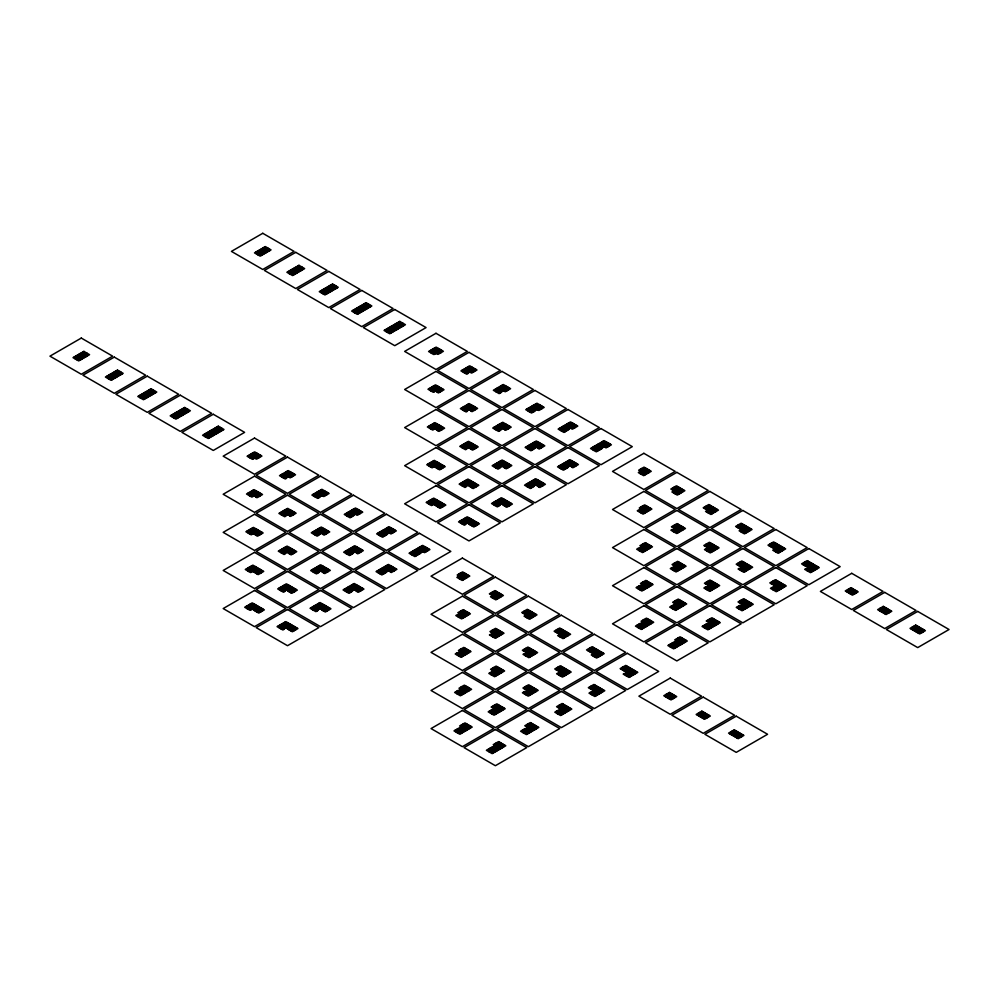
<?xml version="1.0" encoding="UTF-8"?>
<svg xmlns="http://www.w3.org/2000/svg" width="999" height="999" viewBox="0 0 999 999"><rect width="100%" height="100%" fill="white"/><g stroke="black" fill="none" stroke-linecap="round" stroke-linejoin="round"><path stroke-width="1.5" d="M75.312 358.991L86.201 352.697M256.78 254.221L267.67 247.927M76.386 359.615L87.275 353.321M257.867 254.845L268.743 248.551M107.705 378.384L119.793 371.403M289.173 273.614L301.273 266.633M108.779 379.008L120.879 372.028M290.247 274.238L302.347 267.257M140.085 397.777L153.396 390.097M321.553 293.007L334.865 285.327M141.171 398.401L154.483 390.721M322.64 293.631L335.951 285.951M172.477 417.182L187 408.803M353.946 312.412L368.469 304.033M173.564 417.807L188.074 409.428M355.032 313.037L369.543 304.658M204.87 436.575L220.592 427.497M386.338 331.805L402.06 322.727M205.944 437.2L221.678 428.121M387.425 332.43L403.146 323.351M249.513 457.654L257.105 453.271M430.981 352.884L438.573 348.501M250.599 458.279L258.316 453.971M432.067 353.509L439.785 349.2M254.146 457.767L259.515 454.67M435.614 352.997L440.984 349.9M254.683 458.079L252.46 459.365L247.09 456.256L254.683 451.873L261.938 456.068L256.568 459.165L252.809 457.005M436.151 353.309L433.928 354.583L428.559 351.486L436.151 347.103L443.406 351.298L438.037 354.395L434.278 352.222M255.357 458.466L260.727 455.369M436.825 353.696L442.195 350.599M248.901 495.404L256.493 491.021M430.382 390.634L437.962 386.251M281.905 477.047L290.697 471.978M463.374 372.277L472.165 367.207M249.987 496.028L257.705 491.72M431.456 391.258L436.625 388.274M436.75 388.349L439.173 386.95M282.979 477.672L289.36 474.001M464.448 372.902L470.829 369.23M289.485 474.075L291.908 472.677M470.954 369.293L473.376 367.907M253.546 495.516L258.916 492.42M435.015 390.746L440.384 387.649M254.071 495.829L251.86 497.102L246.491 494.006L254.071 489.622L262.55 494.517L256.955 497.739L255.744 497.04L261.338 493.818M435.552 391.059L433.329 392.332L427.959 389.235L435.552 384.852L444.018 389.747L438.424 392.969L437.212 392.27L442.807 389.048M287.749 476.473L293.119 473.376M469.218 371.703L474.587 368.606M286.064 478.059L288.286 476.773M467.532 373.289L469.755 372.003M254.757 496.216L260.127 493.119M436.226 391.446L441.595 388.349M288.961 477.172L294.33 474.075M470.429 372.402L475.799 369.293M248.301 533.154L255.894 528.771M429.77 428.384L437.362 424.001M281.293 514.797L290.097 509.727M462.762 410.027L471.565 404.957M249.388 533.778L254.558 530.794M430.856 429.008L436.026 426.024M254.683 530.869L257.105 529.47M314.285 496.453L324.3 490.671M436.151 426.098L438.573 424.7M495.766 391.683L505.769 385.901M282.38 515.422L291.308 510.427M463.848 410.651L472.777 405.656M252.934 533.266L258.316 530.169M315.372 497.077L325.512 491.371M434.415 428.496L439.785 425.399M496.84 392.307L506.98 386.601M253.471 533.578L251.248 534.852L245.879 531.755L253.471 527.372L263.149 532.966L257.555 536.188L255.145 534.79L260.727 531.568M287.138 514.223L292.52 511.126M434.94 428.808L432.717 430.082L427.347 426.985L434.94 422.602L444.617 428.196L439.023 431.418L436.613 430.02L442.195 426.798M468.618 409.453L473.988 406.343M254.146 533.966L259.515 530.869M285.452 515.809L287.675 514.522M321.353 495.167L326.723 492.07M435.614 429.195L440.984 426.098M466.933 411.039L469.143 409.752M502.822 390.397L508.191 387.3M288.349 514.922L293.718 511.813M319.668 496.765L321.878 495.479M469.817 410.152L475.199 407.043M501.136 391.983L503.346 390.709M322.552 495.866L327.934 492.769M504.033 391.096L509.403 387.999M294.93 512.512L289.348 515.746L290.559 516.446L296.141 513.211L287.675 508.329L278.871 513.411L284.69 516.758L285.901 516.058L280.082 512.712M476.398 407.742L470.816 410.976L472.028 411.675L477.609 408.441L469.143 403.559L460.352 408.641L466.158 411.988L467.37 411.288L461.55 407.942M256.343 535.489L261.938 532.267M437.824 430.719L443.406 427.497M247.702 570.904L255.282 566.52M429.17 466.133L436.75 461.75M280.694 552.547L289.485 547.477M462.162 447.777L470.954 442.707M248.776 571.528L256.493 567.22M313.686 534.203L323.688 528.421M430.244 466.758L437.962 462.45M495.154 429.433L505.169 423.651M281.768 553.171L288.149 549.487M463.249 448.401L469.617 444.717M288.286 549.562L290.697 548.176M346.678 515.846L357.904 509.378M469.755 444.792L472.165 443.406M528.146 411.076L539.373 404.607M314.772 534.827L322.352 530.444M496.241 430.057L503.821 425.674M252.335 571.016L257.705 567.919M322.49 530.519L324.9 529.12M433.803 466.246L439.173 463.149M503.958 425.749L506.368 424.35M347.764 516.471L356.556 511.401M529.233 411.7L538.036 406.63M252.872 571.328L250.649 572.602L245.279 569.505L252.872 565.122L263.748 571.416L258.167 574.637L254.533 572.539L260.127 569.318M286.538 551.972L291.908 548.863M356.693 511.463L359.103 510.077M434.34 466.558L432.117 467.832L426.748 464.735L434.34 460.352L445.229 466.645L439.635 469.867L436.001 467.769L441.595 464.547M468.007 447.202L473.376 444.093M538.161 406.693L540.584 405.307M284.852 553.558L287.075 552.272M466.321 448.788L468.543 447.502M253.546 571.715L258.916 568.618M320.741 532.917L326.111 529.82M435.015 466.945L440.384 463.848M502.21 428.146L507.579 425.05M319.056 534.502L321.278 533.229M500.524 429.732L502.747 428.459M287.749 552.672L293.119 549.562M354.945 513.873L360.314 510.776M469.218 447.902L474.587 444.792M536.413 409.103L541.783 406.006M353.259 515.459L355.482 514.173M534.727 410.689L536.95 409.403M321.953 533.616L327.322 530.519M503.421 428.846L508.791 425.749M294.33 550.262L288.736 553.496L291.159 554.895L296.753 551.66L287.075 546.078L278.271 551.161L284.078 554.507L285.289 553.808L279.483 550.461M356.156 514.572L361.526 511.463M475.799 445.492L470.204 448.726L472.627 450.124L478.221 446.89L468.543 441.308L459.74 446.391L465.546 449.737L466.758 449.038L460.951 445.691M537.624 409.802L542.994 406.693M255.744 573.239L261.338 570.017M328.534 531.218L322.939 534.44L324.151 535.139L329.745 531.918L321.278 527.022L311.263 532.804L317.083 536.163L319.493 534.765L313.686 531.406M437.212 468.469L442.807 465.247M510.002 426.448L504.408 429.67L505.619 430.369L511.213 427.147L502.747 422.252L492.732 428.034L498.551 431.393L500.961 429.995L495.154 426.635M289.947 554.195L295.542 550.961M471.416 449.425L477.01 446.191M256.955 573.938L262.55 570.716M438.424 469.168L444.018 465.946M247.09 608.653L254.683 604.27M428.559 503.883L436.151 499.5M280.082 590.297L288.886 585.227M461.55 485.526L470.354 480.457M248.177 609.278L253.346 606.293M429.645 504.507L437.362 500.199M253.471 606.368L255.894 604.969M313.087 571.952L323.089 566.171M494.555 467.182L504.557 461.401M281.169 590.921L287.55 587.237M462.637 486.151L469.018 482.467M287.675 587.312L290.097 585.926M346.079 553.596L357.292 547.127M469.143 482.542L471.565 481.143M527.547 448.826L538.761 442.357M314.161 572.577L321.753 568.194M495.629 467.807L503.221 463.424M251.736 608.766L257.105 605.669M321.878 568.269L324.3 566.87M379.071 535.252L391.496 528.071M433.204 503.996L438.573 500.899M503.346 463.499L505.769 462.1M560.539 430.482L572.964 423.301M252.26 609.078L250.037 610.352L244.668 607.255L252.26 602.872L264.36 609.865L258.766 613.086L253.933 610.289L259.515 607.067M285.939 589.722L291.308 586.613M347.153 554.22L358.504 547.827M433.728 504.308L431.518 505.581L426.148 502.485L433.728 498.101L445.829 505.082L440.234 508.316L435.402 505.519L440.984 502.297M467.407 484.952L472.777 481.843M528.621 449.45L539.972 443.057M252.934 609.465L258.316 606.368M284.253 591.308L286.463 590.022M320.142 570.666L325.512 567.569M380.157 535.876L392.707 528.771M434.415 504.695L439.785 501.598M465.721 486.538L467.932 485.252M501.61 465.896L506.98 462.799M561.625 431.106L574.175 424.001M287.138 590.421L292.52 587.312M318.456 572.252L320.667 570.978M354.345 551.623L359.715 548.526M468.618 485.651L473.988 482.542M499.925 467.482L502.135 466.208M535.814 446.853L541.183 443.743M321.353 571.366L326.723 568.269M352.659 553.209L354.87 551.923M388.549 532.567L393.918 529.47M502.822 466.595L508.191 463.499M534.128 448.439L536.338 447.152M570.017 427.797L575.387 424.7M293.718 588.011L288.137 591.246L291.758 593.344L297.352 590.109L286.463 583.828L277.672 588.898L283.479 592.257L284.69 591.558L278.871 588.211M355.557 552.322L360.926 549.213M386.863 534.153L389.073 532.879M475.199 483.241L469.605 486.476L473.239 488.573L478.821 485.339L467.932 479.058L459.14 484.128L464.947 487.487L466.158 486.788L460.352 483.441M537.025 447.552L542.395 444.443M568.331 429.383L570.554 428.109M255.145 610.988L260.727 607.767M327.934 568.968L322.34 572.19L324.762 573.588L330.344 570.367L320.667 564.772L310.664 570.554L316.471 573.913L318.893 572.514L313.087 569.155M389.76 533.266L395.129 530.169M436.613 506.218L442.195 502.997M509.403 464.198L503.808 467.42L506.231 468.818L511.813 465.596L502.135 460.002L492.132 465.784L497.939 469.143L500.362 467.744L494.555 464.385M571.228 428.496L576.598 425.399M289.348 591.945L294.93 588.711M362.137 549.912L356.543 553.146L357.754 553.846L363.349 550.611L354.87 545.729L343.656 552.197L349.463 555.556L353.097 553.458L347.29 550.112M470.816 487.175L476.398 483.941M543.606 445.142L538.011 448.376L539.223 449.075L544.817 445.841L536.338 440.959L525.124 447.427L530.931 450.786L534.565 448.688L528.758 445.342M256.343 611.688L261.938 608.466M323.551 572.889L329.133 569.667M437.824 506.918L443.406 503.696M505.019 468.119L510.614 464.897M290.559 592.644L296.141 589.41M472.028 487.874L477.609 484.64M257.555 612.387L263.149 609.165M439.023 507.617L444.617 504.395M279.483 628.046L288.286 622.976M460.951 523.276L469.755 518.194M312.475 609.702L322.49 603.92M493.943 504.932L503.958 499.15M280.569 628.671L289.485 623.663M345.467 591.346L356.693 584.877M462.038 523.901L470.954 518.893M526.935 486.575L538.161 480.107M313.561 610.327L323.688 604.62M378.471 573.001L390.896 565.821M495.029 505.556L505.169 499.85M559.939 468.231L572.365 461.051M346.553 591.97L357.904 585.576M528.021 487.2L536.825 482.117M285.327 627.472L290.697 624.363M411.463 554.645L425.099 546.778M466.795 522.702L472.165 519.592M536.95 482.192L539.373 480.806M592.931 449.875L606.568 442.008M379.545 573.626L392.108 566.52M561.013 468.856L571.028 463.074M283.641 629.058L285.864 627.772M319.53 608.416L324.9 605.319M465.109 524.288L467.332 523.001M500.998 503.646L506.368 500.549M571.153 463.149L573.576 461.75M412.537 555.269L423.763 548.801M594.005 450.499L605.232 444.031M286.538 628.171L291.908 625.062M317.844 610.002L320.067 608.728M353.733 589.373L359.103 586.263M423.888 548.863L426.311 547.477M468.007 523.401L473.376 520.292M499.313 505.232L501.535 503.958M535.202 484.602L540.584 481.493M605.357 444.093L607.779 442.707M352.048 590.958L354.27 589.672M533.516 486.188L535.739 484.902M320.741 609.115L326.111 606.018M387.937 570.317L393.319 567.22M502.21 504.345L507.579 501.248M569.418 465.546L574.787 462.45M386.251 571.903L388.474 570.629M567.719 467.132L569.942 465.859M293.119 625.761L287.525 628.995L292.37 631.78L297.964 628.558L285.864 621.578L277.06 626.648L282.867 630.007L284.078 629.308L278.271 625.961M354.945 590.072L360.314 586.962M422.152 551.273L427.522 548.176M474.587 520.991L468.993 524.225L473.838 527.01L479.433 523.788L467.332 516.808L458.529 521.878L464.348 525.237L465.546 524.537L459.74 521.178M536.413 485.302L541.783 482.192M603.621 446.503L608.99 443.406M420.454 552.859L422.677 551.573M601.935 448.089L604.145 446.803M327.322 606.718L321.728 609.939L325.362 612.037L330.956 608.816L320.067 602.522L310.052 608.304L315.871 611.663L318.281 610.264L312.475 606.905M389.148 571.016L394.518 567.919M508.791 501.948L503.209 505.169L506.83 507.267L512.425 504.045L501.535 497.752L491.52 503.533L497.34 506.893L499.762 505.494L493.943 502.135M570.616 466.246L575.998 463.149M288.736 629.695L294.33 626.46M361.526 587.662L355.931 590.896L358.354 592.295L363.948 589.06L354.27 583.478L343.057 589.947L348.863 593.306L352.497 591.208L346.678 587.862M423.351 551.972L428.721 548.863M470.204 524.925L475.799 521.69M542.994 482.892L537.412 486.126L539.822 487.524L545.417 484.29L535.739 478.708L524.525 485.177L530.332 488.536L533.966 486.438L528.146 483.091M604.82 447.202L610.202 444.093M322.939 610.639L328.534 607.417M395.729 568.618L390.147 571.84L391.346 572.539L396.94 569.318L388.474 564.423L376.049 571.603L381.855 574.962L386.7 572.165L380.881 568.806M504.408 505.869L510.002 502.647M577.197 463.848L571.615 467.07L572.827 467.769L578.409 464.547L569.942 459.652L557.517 466.833L563.324 470.179L568.169 467.395L562.35 464.036M289.947 630.394L295.542 627.16M357.142 591.595L362.737 588.361M471.416 525.624L477.01 522.39M538.611 486.825L544.205 483.591M324.151 611.338L329.745 608.116M505.619 506.568L511.213 503.346M291.159 631.093L296.753 627.859M472.627 526.323L478.221 523.089M458.391 575.686L463.761 572.589M639.86 470.916L645.229 467.819M459.065 576.073L456.843 577.36L462.212 580.456L469.805 576.073L462.549 571.89L457.18 574.987L460.939 577.16M640.534 471.303L638.311 472.589L643.681 475.686L651.273 471.303L644.018 467.12L638.648 470.217L642.407 472.39M459.59 576.386L464.96 573.289M641.071 471.615L646.44 468.519M463.761 575.374L466.171 573.988M647.639 469.218L640.184 473.663M458.716 578.433L463.886 575.449M459.802 579.058L467.382 574.675M641.271 474.288L648.851 469.905M466.171 576.773L468.593 575.374M647.639 472.003L650.062 470.604M496.141 591.283L490.559 594.517L489.348 593.818L494.93 590.584L503.409 595.479L495.816 599.862L490.447 596.753L492.657 595.479M677.609 486.513L672.027 489.747L670.816 489.048L676.41 485.814L684.877 490.709L677.285 495.092L671.915 491.983L674.138 490.709M458.991 613.436L464.36 610.339M640.459 508.666L645.829 505.569M457.455 615.109L459.665 613.823M491.983 595.079L497.352 591.982M638.923 510.339L641.133 509.053M673.451 490.309L678.821 487.212M460.202 614.135L465.571 611.038M641.67 509.365L647.04 506.268M493.194 595.779L498.563 592.682M674.662 491.008L680.032 487.912M458.116 616.883L466.783 611.738M639.585 512.112L648.251 506.955M497.352 594.78L499.775 593.381M678.821 490.01L681.243 488.611M492.32 597.839L497.49 594.855M673.788 493.069L678.958 490.084M459.19 617.507L467.994 612.424M640.659 512.737L649.462 507.654M493.394 598.463L500.986 594.08M674.862 493.693L682.454 489.31M466.783 614.522L469.205 613.124M648.251 509.752L650.674 508.354M499.775 596.178L502.197 594.78M681.243 491.408L683.666 490.01M522.939 613.211L528.533 609.989M704.42 508.441L710.002 505.219M496.753 629.033L491.158 632.267L489.947 631.568L495.541 628.334L504.008 633.229L495.217 638.311L489.398 634.952L490.609 634.253L496.416 637.612M678.221 524.263L672.627 527.497L671.415 526.798L677.01 523.563L685.476 528.459L676.685 533.528L670.866 530.182L672.077 529.482L677.896 532.842M459.59 651.186L464.96 648.089M529.745 610.689L524.15 613.91L521.74 612.512L527.322 609.29L537 614.872L529.42 619.255L524.05 616.158L526.261 614.872M641.071 546.416L646.44 543.319M711.213 505.919L705.619 509.14L703.209 507.742L708.791 504.52L718.468 510.102L710.888 514.485L705.519 511.388L707.729 510.102M492.594 632.829L497.964 629.732M674.063 528.059L679.432 524.962M458.054 652.859L460.277 651.573M639.522 548.089L641.745 546.803M460.801 651.885L466.171 648.788M525.586 614.485L530.956 611.388M642.27 547.115L647.639 544.005M707.055 509.715L712.424 506.618M491.046 634.502L493.269 633.229M672.514 529.732L674.737 528.459M493.793 633.528L499.175 630.431M675.274 528.758L680.644 525.661M464.96 650.873L467.382 649.475M526.798 615.184L532.167 612.075M646.44 546.103L648.851 544.705M708.266 510.414L713.636 507.305M457.505 655.332L465.097 650.948M638.973 550.561L646.565 546.178M497.964 632.529L500.374 631.131M679.432 527.759L681.855 526.361M491.708 636.288L498.089 632.604M673.176 531.518L679.557 527.834M458.591 655.956L468.593 650.174M525.911 617.232L533.379 612.774M640.059 551.186L650.062 545.404M707.379 512.462L714.847 508.004M492.794 636.912L501.585 631.83M674.263 532.142L683.054 527.06M467.382 652.272L469.805 650.873M526.997 617.857L534.59 613.473M648.851 547.502L651.273 546.103M708.466 513.086L716.058 508.703M500.374 633.928L502.797 632.529M681.855 529.158L684.265 527.759M533.379 615.571L535.789 614.173M714.847 510.801L717.27 509.403M555.332 631.917L560.926 628.683M736.8 527.147L742.394 523.913M523.551 650.961L529.145 647.739M705.019 546.191L710.614 542.969M497.352 666.783L491.77 670.017L490.559 669.318L496.141 666.083L504.62 670.978L494.605 676.748L488.798 673.401L491.221 672.002L497.027 675.361M556.543 632.617L562.137 629.382M678.821 562.012L673.239 565.247L672.027 564.547L677.609 561.313L686.088 566.208L676.073 571.977L670.267 568.631L672.689 567.232L678.496 570.591M738.011 527.847L743.606 524.612M460.202 688.935L465.571 685.838M530.344 648.438L524.762 651.66L522.34 650.262L527.934 647.04L537.612 652.622L528.808 657.704L523.001 654.345L524.213 653.646L530.019 657.005M641.67 584.165L647.04 581.068M711.825 543.668L706.231 546.89L703.808 545.491L709.402 542.27L719.08 547.852L710.277 552.934L704.47 549.575L705.681 548.876L711.488 552.235M458.666 690.609L460.876 689.322M493.194 670.579L498.563 667.482M563.349 630.082L557.754 633.316L554.12 631.218L559.715 627.984L570.604 634.278L563.011 638.648L557.642 635.551L559.865 634.278M640.134 585.839L642.345 584.552M674.662 565.809L680.032 562.712M744.817 525.312L739.223 528.533L735.589 526.448L741.183 523.214L752.072 529.507L744.48 533.878L739.11 530.781L741.333 529.507M461.413 689.635L466.783 686.525M491.658 672.252L493.868 670.978M526.186 652.235L531.555 649.125M642.881 584.865L648.251 581.755M673.126 567.482L675.336 566.208M707.654 547.464L713.024 544.355M494.405 671.278L499.775 668.181M524.65 653.908L526.873 652.622M559.178 633.878L564.56 630.781M675.873 566.508L681.243 563.411M706.118 549.138L708.341 547.852M740.659 529.108L746.028 526.011M456.905 693.781L467.994 687.225M527.397 652.934L532.767 649.825M638.373 589.01L649.462 582.454M708.865 548.164L714.235 545.054M491.108 674.737L500.986 668.88M560.389 634.577L565.759 631.48M672.577 569.967L682.454 564.11M741.857 529.807L747.24 526.71M457.979 694.405L469.205 687.924M531.555 651.922L533.978 650.524M639.447 589.635L650.674 583.154M713.024 547.152L715.446 545.754M525.312 655.681L531.693 651.997M706.78 550.911L713.161 547.227M492.182 675.361L502.197 669.58M564.56 633.578L566.97 632.18M673.651 570.591L683.666 564.81M746.028 528.808L748.438 527.41M559.515 636.638L564.685 633.653M740.983 531.868L746.153 528.883M467.994 690.022L470.404 688.623M526.386 656.306L535.189 651.223M649.462 585.252L651.885 583.853M707.866 551.535L716.658 546.453M500.986 671.678L503.409 670.279M560.589 637.262L568.181 632.879M682.454 566.908L684.877 565.509M742.07 532.492L749.65 528.109M533.978 653.321L536.401 651.922M715.446 548.551L717.869 547.152M566.97 634.977L569.393 633.578M748.438 530.207L750.861 528.808M587.724 650.611L593.319 647.389M769.193 545.841L774.787 542.619M555.943 669.667L561.525 666.433M737.412 564.897L742.994 561.663M524.15 688.711L529.745 685.489M588.935 651.311L594.53 648.089M705.619 583.94L711.213 580.719M770.404 546.54L775.998 543.319M497.964 704.532L492.37 707.767L491.158 707.067L496.753 703.833L505.219 708.728L494.006 715.197L488.186 711.85L491.82 709.752L497.627 713.111M557.155 670.366L562.737 667.132M679.432 599.762L673.838 602.984L672.627 602.297L678.221 599.063L686.688 603.958L675.474 610.426L669.655 607.08L673.289 604.982L679.095 608.329M738.623 565.596L744.205 562.362M460.801 726.685L466.171 723.588M530.956 686.188L525.362 689.41L522.939 688.011L528.533 684.79L538.211 690.371L528.209 696.153L522.39 692.794L524.812 691.395L530.619 694.755M590.147 652.01L595.729 648.788M642.27 621.915L647.639 618.806M712.424 581.406L706.83 584.64L704.42 583.241L710.002 580.019L719.68 585.601L709.677 591.383L703.87 588.024L706.281 586.625L712.1 589.984M771.615 547.24L777.21 544.005M493.793 708.328L499.175 705.232M563.948 667.832L558.354 671.053L554.732 668.968L560.314 665.734L571.203 672.027L562.412 677.097L556.593 673.751L557.804 673.051L563.623 676.398M675.274 603.558L680.644 600.461M745.416 563.061L739.834 566.283L736.201 564.198L741.795 560.963L752.672 567.257L743.88 572.327L738.074 568.98L739.272 568.281L745.092 571.628M459.265 728.358L461.488 727.072M640.734 623.588L642.956 622.302M462.013 727.384L467.382 724.275M526.798 689.984L532.167 686.875M596.94 649.475L591.358 652.709L586.513 649.912L592.107 646.69L604.208 653.671L596.615 658.054L591.246 654.957L593.456 653.671M643.481 622.614L648.851 619.505M708.266 585.214L713.636 582.105M778.408 544.705L772.826 547.939L767.981 545.142L773.576 541.92L785.676 548.901L778.084 553.284L772.714 550.187L774.937 548.901M492.257 710.002L494.48 708.728M673.726 605.232L675.948 603.958M495.005 709.028L500.374 705.931M559.79 671.628L565.159 668.531M676.473 604.258L681.855 601.161M741.258 566.858L746.628 563.761M525.249 691.658L527.472 690.371M706.718 586.888L708.94 585.601M466.171 726.373L468.593 724.974M528.009 690.684L533.379 687.574M558.254 673.301L560.464 672.027M592.782 653.284L598.151 650.174M647.639 621.603L650.062 620.204M709.477 585.913L714.847 582.804M739.722 568.531L741.932 567.257M774.25 548.513L779.62 545.404M456.293 732.23L466.308 726.448M637.762 627.459L647.777 621.678M499.175 708.029L501.585 706.63M561.001 672.327L566.371 669.23M680.644 603.259L683.054 601.86M742.469 567.557L747.839 564.46M490.497 713.174L499.3 708.104M671.965 608.403L680.769 603.334M457.38 732.854L469.805 725.674M532.167 689.672L534.59 688.274M593.993 653.983L599.363 650.873M638.848 628.084L651.273 620.903M713.636 584.902L716.058 583.503M775.461 549.213L780.831 546.103M524.7 694.13L532.292 689.747M706.168 589.36L713.761 584.977M491.583 713.798L502.797 707.329M558.903 675.087L567.582 669.929M673.051 609.028L684.265 602.559M740.384 570.304L749.05 565.159M468.593 727.771L471.016 726.373M525.786 694.755L535.789 688.973M593.119 656.031L600.574 651.573M650.062 623.001L652.484 621.603M707.255 589.984L717.27 584.203M774.587 551.261L782.042 546.803M501.585 709.427L504.008 708.029M559.989 675.711L568.793 670.629M683.054 604.657L685.476 603.259M741.458 570.928L750.261 565.859M534.59 691.071L537 689.672M594.193 656.655L601.785 652.272M716.058 586.301L718.468 584.902M775.661 551.885L783.253 547.502M567.582 672.727L570.004 671.328M749.05 567.944L751.473 566.558M600.574 654.37L602.996 652.971M782.042 549.6L784.465 548.201M621.328 669.318L626.91 666.083M802.796 564.547L808.378 561.313M589.535 688.361L595.129 685.139M771.003 583.591L776.598 580.369M557.754 707.417L563.349 704.183M622.527 670.017L628.121 666.783M739.223 602.647L744.817 599.412M804.008 565.247L809.59 562.012M531.555 723.239L525.973 726.46L524.762 725.761L530.344 722.539L538.823 727.422L526.386 734.602L520.579 731.243L525.424 728.446L531.231 731.805M590.746 689.06L596.341 685.838M713.024 618.468L707.442 621.69L706.231 620.991L711.825 617.769L720.291 622.652L707.866 629.832L702.047 626.473L706.892 623.676L712.699 627.035M772.215 584.29L777.809 581.068M494.405 745.379L499.775 742.282M564.56 704.882L558.965 708.104L556.543 706.718L562.137 703.483L571.815 709.078L560.589 715.546L554.782 712.2L558.416 710.102L564.223 713.448M623.738 670.716L629.333 667.482M675.873 640.609L681.243 637.512M746.028 600.112L740.434 603.334L738.011 601.947L743.606 598.713L753.283 604.308L742.07 610.776L736.251 607.429L739.884 605.332L745.691 608.678M805.206 565.933L810.801 562.712M492.869 747.052L495.079 745.778M527.397 727.035L532.767 723.925M597.552 686.525L591.957 689.76L588.324 687.662L593.918 684.44L604.807 690.721L594.805 696.503L588.985 693.144L591.408 691.745L597.215 695.104M674.337 642.282L676.548 641.008M708.865 622.265L714.235 619.155M779.02 581.755L773.426 584.989L769.804 582.892L775.386 579.67L786.275 585.951L776.273 591.733L770.454 588.374L772.876 586.975L778.683 590.334M495.616 746.078L500.986 742.981M525.861 728.708L528.071 727.422M560.389 708.678L565.759 705.581M630.544 668.181L624.949 671.403L620.117 668.618L625.699 665.384L637.799 672.377L629.008 677.447L623.189 674.1L624.4 673.401L630.219 676.748M677.085 641.308L682.454 638.211M707.329 623.938L709.552 622.652M741.857 603.908L747.24 600.811M812.012 563.411L806.418 566.633L801.585 563.848L807.18 560.614L819.267 567.607L810.476 572.677L804.657 569.33L805.868 568.631L811.688 571.977M528.608 727.734L533.978 724.625M558.853 710.351L561.076 709.078M593.394 690.334L598.763 687.225M710.077 622.964L715.446 619.855M740.321 605.581L742.544 604.308M774.862 585.564L780.231 582.454M488.686 751.623L502.197 743.681M561.6 709.377L566.97 706.281M591.845 692.007L594.068 690.721M626.385 671.977L631.755 668.88M670.154 646.852L683.666 638.91M743.069 604.607L748.438 601.51M773.313 587.237L775.536 585.951M807.854 567.207L813.223 564.11M522.889 732.579L535.189 725.324M594.592 691.033L599.974 687.924M624.837 673.651L627.06 672.377M704.357 627.809L716.658 620.554M776.073 586.263L781.443 583.154M806.318 568.881L808.528 567.607M489.772 752.247L503.409 744.38M565.759 708.378L568.181 706.98M627.597 672.677L632.966 669.58M671.241 647.477L684.877 639.61M747.24 603.608L749.65 602.21M809.065 567.907L814.435 564.81M557.092 713.523L565.896 708.453M738.561 608.753L747.364 603.683M523.976 733.204L536.401 726.023M598.763 690.022L601.173 688.623M705.444 628.433L717.869 621.253M780.231 585.252L782.642 583.853M591.296 694.48L598.888 690.097M772.764 589.71L780.356 585.327M502.197 746.478L504.62 745.079M558.179 714.148L569.393 707.679M631.755 671.678L634.178 670.279M683.666 641.708L686.088 640.309M739.647 609.378L750.861 602.909M813.223 566.908L815.646 565.509M625.499 675.424L631.88 671.753M806.967 570.654L813.348 566.982M535.189 728.121L537.612 726.723M592.382 695.104L602.385 689.322M716.658 623.351L719.08 621.952M773.85 590.334L783.853 584.552M568.181 709.777L570.604 708.378M626.585 676.048L635.376 670.978M749.65 605.007L752.072 603.608M808.054 571.278L816.857 566.208M601.173 691.42L603.596 690.022M782.642 586.65L785.064 585.252M634.178 673.064L636.588 671.678M815.646 568.294L818.056 566.908M664.972 696.428L670.679 693.144M846.44 591.658L852.147 588.374M666.183 697.127L671.89 693.843M847.651 592.357L853.358 589.073M667.394 697.826L673.101 694.542M848.863 593.056L854.57 589.772M668.606 698.526L674.313 695.242M850.074 593.756L855.781 590.471M669.817 699.225L675.511 695.928M851.285 594.455L856.992 591.158M697.364 715.134L703.071 711.837M878.833 610.364L884.54 607.067M698.576 715.833L704.283 712.537M880.044 611.063L885.751 607.767M699.787 716.533L705.481 713.236M881.255 611.763L886.962 608.466M700.998 717.232L706.693 713.935M882.467 612.462L888.161 609.165M702.21 717.931L707.904 714.635M883.678 613.149L889.372 609.865M703.421 718.618L709.115 715.334M884.889 613.848L890.584 610.564M729.757 733.828L735.451 730.544M911.225 629.058L916.932 625.774M730.968 734.527L736.663 731.243M912.437 629.757L918.131 626.473M732.18 735.227L737.874 731.942M913.648 630.456L919.342 627.172M733.391 735.926L739.085 732.642M914.859 631.156L920.554 627.859M734.59 736.625L740.296 733.328M916.071 631.855L921.765 628.558M735.801 737.324L741.508 734.028M917.269 632.554L922.976 629.258M737.012 738.024L742.719 734.727M918.481 633.254L924.187 629.957M398.551 322.09L404.245 325.387M364.947 303.396L370.641 306.681M602.934 441.308L605.357 442.707M331.343 284.69L337.05 287.987M397.34 322.789L403.034 326.086M569.343 422.602L571.753 424.001M297.752 265.996L303.446 269.28M363.736 304.096L369.443 307.38M535.739 403.908L538.161 405.307M601.723 442.008L608.99 446.191M264.148 247.29L269.855 250.587M330.132 285.389L335.839 288.686M396.128 323.489L401.823 326.785M502.135 385.202L504.557 386.601M568.131 423.301L575.387 427.497M296.541 266.696L302.235 269.98M362.525 304.795L368.231 308.079M607.904 446.815L600.524 442.707M468.543 366.508L470.954 367.907M534.527 404.607L541.783 408.791M262.937 247.989L268.644 251.286M328.933 286.089L334.628 289.385M394.917 324.188L400.611 327.485M570.554 425.949L574.3 428.121M434.94 347.802L437.362 349.2M500.924 385.901L508.191 390.097M566.92 424.001L570.417 426.024M295.329 267.395L301.024 270.679M361.313 305.494L367.02 308.778M536.95 407.255L540.709 409.415M467.332 367.207L474.587 371.391M533.316 405.307L536.825 407.317M804.757 562.012L816.857 568.993M261.726 248.689L267.432 251.985M327.722 286.788L333.416 290.085M393.706 324.887L399.413 328.184M503.346 388.549L507.105 390.721M598.975 443.593L606.031 447.902L611.4 444.792L604.145 440.609L590.509 448.476L596.316 451.835L602.372 448.339L596.553 444.992M433.728 348.501L440.984 352.697M499.725 386.601L503.221 388.623M641.595 468.519L648.851 472.702M673.988 487.212L682.454 492.107M706.38 505.919L716.058 511.5M738.761 524.612L749.65 530.894M771.153 543.319L783.253 550.299M294.118 268.094L299.825 271.378M360.102 306.193L365.809 309.478M565.384 424.887L568.881 426.91M469.755 369.855L473.514 372.015M568.681 427.023L572.439 429.195L577.809 426.098L570.554 421.903L558.116 429.083L563.936 432.442L568.768 429.645L562.961 426.286M803.671 562.637L812.274 567.607M466.121 367.907L469.617 369.917M812.137 567.669L815.646 569.692M260.514 249.388L266.221 252.685M326.511 287.487L332.205 290.784M392.495 325.587L398.201 328.883M531.78 406.193L535.277 408.216M597.764 444.293L603.134 447.39M848.626 589.01L855.881 593.194M881.018 607.704L889.485 612.599M913.411 626.41L923.088 631.992M436.151 351.149L439.91 353.321M535.077 408.329L538.836 410.502L544.205 407.392L536.95 403.209L525.736 409.677L531.543 413.037L535.177 410.939L529.358 407.592M640.509 469.143L644.268 471.303M672.901 487.837L677.871 490.709M705.294 506.543L711.475 510.102M737.687 525.237L745.067 529.507M770.079 543.943L778.671 548.901M292.907 268.793L298.614 272.078M358.903 306.88L364.598 310.177M432.517 349.2L436.026 351.223M644.143 471.378L647.639 473.401M677.747 490.784L681.243 492.807M711.338 510.177L714.847 512.2M744.942 529.582L748.438 531.593M778.546 548.975L782.042 550.998M498.176 387.487L501.685 389.51M564.173 425.586L569.542 428.696M501.486 389.622L505.232 391.795L510.614 388.698L503.346 384.503L493.344 390.284L499.15 393.643L501.573 392.245L495.766 388.886M259.315 250.087L265.01 253.384M325.299 288.187L330.994 291.483M391.283 326.286L396.99 329.57M847.552 589.635L854.807 593.818M879.932 608.329L888.398 613.224M912.324 627.035L922.002 632.617M464.585 368.793L468.081 370.816M530.569 406.893L535.939 409.99M810.601 568.568L814.098 570.591M467.882 370.929L471.64 373.102L477.01 369.992L469.755 365.809L460.951 370.891L466.758 374.238L467.969 373.539L462.162 370.192M806.643 566.508L810.401 568.681M291.696 269.48L297.402 272.777M357.692 307.58L363.386 310.876M430.981 350.087L434.478 352.11M496.965 388.186L502.347 391.296M642.607 472.265L646.103 474.288M676.198 491.67L679.707 493.693M709.802 511.063L713.298 513.086M743.406 530.469L746.902 532.492M776.997 549.862L780.506 551.885M672.24 489.61L675.998 491.783M705.843 509.015L709.602 511.188M739.447 528.409L743.206 530.581M773.039 547.814L776.797 549.974M258.104 250.786L263.798 254.083M324.088 288.886L329.795 292.17M390.072 326.985L395.779 330.269M463.374 369.493L468.743 372.59M595.354 445.691L601.161 449.038M807.517 568.181L812.899 571.278M290.484 270.18L296.191 273.476M356.481 308.279L362.175 311.576M429.77 350.786L435.139 353.896M561.75 426.985L567.557 430.344M639.522 471.89L644.892 474.987M673.126 491.283L678.496 494.393M706.718 510.689L712.1 513.786M740.321 530.082L745.691 533.191M773.925 549.487L779.295 552.584M256.893 251.486L262.587 254.77M322.877 289.585L328.584 292.869M388.873 327.684L394.568 330.969M528.146 408.291L533.966 411.638M594.143 446.391L599.949 449.737M289.285 270.879L294.98 274.176M355.269 308.978L360.964 312.275M494.555 389.585L500.362 392.944M560.539 427.684L566.346 431.044M255.682 252.185L261.376 255.469M321.666 290.284L327.372 293.569M387.662 328.384L393.356 331.668M526.935 408.991L532.754 412.337M592.931 447.077L598.738 450.437M288.074 271.578L293.768 274.875M354.058 309.678L359.765 312.974M559.328 428.384L565.147 431.743M320.454 290.984L326.161 294.268M386.451 329.083L392.145 332.367M591.72 447.777L597.527 451.136M352.847 310.377L358.554 313.674M385.239 329.782L390.934 333.067M568.731 460.352L571.153 461.75M535.139 441.658L537.549 443.057M501.535 422.952L503.958 424.35M567.519 461.051L575.998 465.946M467.932 404.258L470.354 405.656M533.928 442.357L542.395 447.24M569.942 463.698L574.912 466.57M434.34 385.552L436.75 386.95M500.324 423.651L508.791 428.546M566.308 461.75L569.817 463.773M772.964 581.068L783.853 587.35M466.72 404.957L475.199 409.84M532.717 443.057L541.308 447.864M642.207 506.268L649.462 510.452M674.587 524.962L683.054 529.857M706.98 543.668L716.658 549.25M739.372 562.362L750.261 568.643M433.129 386.251L441.595 391.146M499.113 424.35L507.717 429.17M771.89 581.693L782.642 588.049M564.772 462.637L568.281 464.66M465.522 405.656L474.113 410.464M568.069 464.772L571.828 466.945M641.121 506.893L648.251 511.151M673.513 525.586L681.855 530.556M705.893 544.293L715.446 549.949M738.286 562.986L749.05 569.343M531.181 443.943L534.677 445.966M431.918 386.95L440.509 391.77M534.477 446.078L538.236 448.251M497.577 425.237L501.073 427.26M563.561 463.336L568.931 466.433M777.609 586.913L781.106 588.935M500.874 427.372L504.632 429.545M773.651 584.865L777.409 587.025M463.973 406.543L467.482 408.566M529.97 444.642L535.339 447.739M643.206 510.014L646.715 512.037M676.81 529.42L680.307 531.443M710.414 548.813L713.91 550.836M744.005 568.219L747.514 570.242M467.27 408.678L471.029 410.851M643.006 510.139L639.248 507.967L644.617 504.87L651.885 509.053L643.081 514.135L637.275 510.776L638.486 510.077L644.293 513.436M672.851 527.36L676.61 529.532M706.443 546.765L710.202 548.938M740.047 566.158L743.805 568.331M430.382 387.837L433.878 389.86M496.366 425.936L501.735 429.033M774.525 586.538L779.894 589.635M433.678 389.972L437.437 392.145M462.762 407.242L468.131 410.339M640.134 509.64L645.504 512.737M673.726 529.033L679.095 532.142M707.329 548.439L712.699 551.535M740.933 567.832L746.303 570.928M429.17 388.536L434.54 391.633M561.151 464.735L566.957 468.094M527.547 446.041L533.354 449.388M493.943 427.335L499.762 430.694M559.939 465.434L565.746 468.793M771.665 587.674L777.484 591.033M526.336 446.728L532.142 450.087M558.728 466.133L564.535 469.493M534.527 479.408L536.95 480.806M500.924 460.701L503.346 462.1M467.332 442.008L469.755 443.406M533.316 480.107L542.994 485.689M741.183 600.112L750.861 605.694M433.728 423.301L436.151 424.7M499.725 461.401L509.403 466.995M642.807 544.005L650.062 548.201M675.199 562.712L683.666 567.607M707.579 581.406L717.27 587M535.739 482.742L541.92 486.313M740.109 600.736L746.278 604.308M466.121 442.707L475.799 448.289M532.105 480.806L535.614 482.817M746.153 604.383L749.65 606.393M502.135 464.048L508.316 467.619M641.72 544.63L645.479 546.803M674.113 563.336L679.083 566.208M706.505 582.03L712.687 585.601M432.517 424.001L442.195 429.595M498.513 462.1L502.01 464.123M645.354 546.878L648.851 548.901M678.958 566.283L682.454 568.294M712.549 585.676L716.058 587.699M468.543 445.342L474.712 448.913M464.91 443.406L468.406 445.417M530.569 481.693L534.065 483.716M744.617 605.269L748.114 607.292M434.94 426.648L441.121 430.219M533.866 483.828L537.624 486.001M740.659 603.209L744.405 605.382M431.306 424.7L434.815 426.723M496.965 462.987L500.474 465.01M643.818 547.764L647.315 549.787M677.409 567.17L680.918 569.193M711.013 586.563L714.51 588.586M500.274 465.122L504.033 467.295M643.618 547.889L639.86 545.716L645.229 542.619L652.484 546.803L642.482 552.584L636.663 549.225L639.085 547.827L644.892 551.186M673.451 565.109L677.21 567.282M707.055 584.515L710.813 586.688M463.374 444.293L466.87 446.316M529.358 482.392L534.727 485.489M741.533 604.882L746.902 607.991M466.67 446.428L470.429 448.601M429.77 425.586L433.279 427.609M495.766 463.686L501.136 466.783M640.734 547.39L646.103 550.486M674.337 566.783L679.707 569.892M707.929 586.188L713.298 589.285M433.067 427.722L436.825 429.895M462.162 444.992L467.532 448.089M428.559 426.286L433.928 429.383M526.935 483.778L532.754 487.137M738.673 606.031L744.48 609.378M493.344 465.084L499.15 468.444M637.874 548.526L643.681 551.885M671.478 567.932L677.285 571.278M705.069 587.325L710.888 590.684M525.736 484.478L531.543 487.837M737.462 606.73L743.268 610.077M500.324 498.451L502.747 499.85M709.402 619.155L717.869 624.05M466.72 479.757L469.143 481.143M643.406 581.755L650.674 585.951M675.799 600.461L684.265 605.344M708.316 619.78L713.286 622.652M433.129 461.051L435.552 462.45M499.113 499.15L510.002 505.432M713.161 622.727L716.658 624.75M642.332 582.38L646.091 584.552M674.725 601.086L679.682 603.958M465.522 480.457L476.398 486.738M645.953 584.627L649.462 586.65M679.557 604.033L683.054 606.043M431.918 461.75L442.807 468.032M497.902 499.85L508.916 506.056M711.613 623.613L715.122 625.636M464.31 481.143L475.324 487.362M707.654 621.565L711.413 623.738M644.417 585.514L647.926 587.537M678.021 604.919L681.518 606.942M430.706 462.45L441.72 468.656M644.218 585.639L640.459 583.466L645.829 580.369L653.084 584.552L641.87 591.033L636.063 587.674L639.685 585.576L645.504 588.935M674.063 602.859L677.821 605.032M496.366 500.736L499.862 502.759M708.541 623.239L713.91 626.336M499.662 502.872L503.421 505.044M462.762 482.042L466.271 484.065M641.346 585.139L646.715 588.236M674.937 604.532L680.307 607.642M466.071 484.178L469.817 486.351M429.17 463.336L432.667 465.359M495.154 501.436L500.524 504.532M432.467 465.472L436.226 467.644M461.55 482.742L466.933 485.839M427.959 464.036L433.329 467.132M705.681 624.375L711.488 627.734M638.486 586.276L644.293 589.635M672.077 605.681L677.896 609.028M492.732 502.834L498.551 506.193M704.47 625.074L710.277 628.433M637.275 586.975L643.081 590.334M670.866 606.381L676.685 609.727M703.259 625.774L709.065 629.133M677.609 638.211L684.877 642.407M644.018 619.505L651.273 623.701M466.121 517.507L468.543 518.893M676.535 638.836L683.666 643.094M432.517 498.801L434.94 500.199M642.931 620.129L650.062 624.4M464.91 518.194L477.01 525.187M678.621 641.97L682.13 643.993M431.306 499.5L443.406 506.481M678.421 642.082L674.662 639.909L680.032 636.813L687.3 641.008L673.651 648.875L667.844 645.529L673.9 642.032L679.707 645.379M467.332 520.841L475.924 525.811M645.029 623.264L648.526 625.287M463.698 518.893L467.207 520.916M644.817 623.388L641.071 621.216L646.44 618.119L653.696 622.302L641.271 629.482L635.451 626.123L640.297 623.326L646.103 626.685M675.549 641.583L680.918 644.692M433.728 502.147L442.332 507.105M430.107 500.199L433.603 502.222M641.945 622.889L647.315 625.986M462.162 519.792L465.659 521.803M465.459 521.928L469.218 524.1M428.559 501.086L432.067 503.109M431.855 503.221L435.614 505.394M460.951 520.491L466.321 523.588M672.689 642.732L678.496 646.078M427.347 501.785L432.717 504.882M639.085 624.025L644.892 627.384M671.478 643.431L677.285 646.778M637.874 624.725L643.681 628.084M670.267 644.13L676.073 647.477M636.663 625.424L642.482 628.783M669.055 644.83L674.862 648.176M217.07 426.86L222.777 430.157M183.479 408.166L189.173 411.451M421.466 546.078L423.888 547.477M149.875 389.46L155.582 392.757M215.871 427.56L221.566 430.856M387.874 527.372L390.284 528.771M116.284 370.766L121.978 374.051M182.268 408.866L187.962 412.15M354.27 508.678L356.693 510.077M420.254 546.778L427.522 550.961M82.68 352.06L88.374 355.357M148.664 390.159L154.37 393.456M214.66 428.259L220.354 431.556M320.667 489.972L323.089 491.371M386.663 528.071L393.918 532.267M115.072 371.466L120.767 374.75M181.056 409.565L186.763 412.849M422.677 549.425L426.436 551.585M287.075 471.278L289.485 472.677M353.059 509.378L360.314 513.561M419.043 547.477L422.552 549.487M81.468 352.759L87.175 356.056M147.452 390.859L153.159 394.155M213.449 428.958L219.143 432.255M389.073 530.719L392.832 532.892M253.471 452.572L255.894 453.971M319.455 490.671L326.723 494.867M385.452 528.771L388.948 530.794M113.861 372.165L119.555 375.449M179.845 410.264L185.552 413.549M355.482 512.025L359.24 514.185M285.864 471.978L293.119 476.161M351.848 510.077L355.357 512.087M623.289 666.783L635.376 673.763M80.257 353.459L85.964 356.755M146.254 391.558L151.948 394.855M212.238 429.657L217.932 432.954M417.507 548.364L421.004 550.387M321.878 493.319L325.637 495.492M420.804 550.499L424.563 552.672L429.932 549.562L422.677 545.379L409.041 553.246L414.847 556.605L420.904 553.109L415.084 549.762M252.26 453.271L259.515 457.467M318.256 491.371L321.753 493.394M460.127 573.289L467.382 577.472M492.519 591.982L500.986 596.878M524.9 610.689L534.59 616.271M557.292 629.382L568.181 635.676M589.685 648.089L601.785 655.069M112.65 372.864L118.344 376.148M178.634 410.964L184.34 414.248M383.903 529.657L387.412 531.68M288.286 474.625L292.033 476.785M387.212 531.805L390.971 533.966L396.341 530.869L389.073 526.673L376.648 533.853L382.467 537.212L387.3 534.415L381.493 531.056M622.202 667.407L630.794 672.377M79.046 354.158L84.753 357.455M145.042 392.257L150.737 395.554M211.026 430.357L216.733 433.653M284.653 472.677L288.149 474.7M630.669 672.439L634.178 674.462M350.312 510.964L353.808 512.986M416.296 549.063L421.665 552.16M667.157 693.781L674.412 697.964M699.55 712.474L708.016 717.369M731.942 731.181L741.62 736.763M254.683 455.919L258.441 458.091M353.609 513.099L357.367 515.272L362.737 512.162L355.482 507.979L344.255 514.448L350.075 517.807L353.696 515.709L347.889 512.362M459.041 573.913L462.799 576.073M491.433 592.607L496.403 595.479M523.826 611.313L530.007 614.872M556.218 630.007L563.598 634.278M588.598 648.713L597.202 653.671M111.438 373.564L117.145 376.848M177.422 411.663L183.129 414.947M251.049 453.971L254.558 455.994M462.674 576.148L466.171 578.171M496.278 595.554L499.775 597.577M529.87 614.947L533.379 616.97M563.473 634.353L566.97 636.363M597.077 653.746L600.574 655.769M316.708 492.257L320.217 494.28M382.704 530.357L388.074 533.466M320.005 494.405L323.763 496.565L329.133 493.469L321.878 489.273L311.875 495.054L317.682 498.414L320.105 497.015L314.285 493.656M77.835 354.857L83.541 358.154M143.831 392.957L149.525 396.253M209.815 431.056L215.522 434.34M666.071 694.405L673.338 698.588M698.463 713.099L706.93 717.994M730.856 731.805L740.534 737.387M283.117 473.563L286.613 475.586M349.101 511.663L354.47 514.76M629.133 673.338L632.629 675.361M286.413 475.699L290.172 477.872L295.542 474.762L288.286 470.579L279.483 475.661L285.289 479.008L286.501 478.309L280.694 474.962M625.174 671.278L628.933 673.451M110.227 374.263L115.934 377.547M176.224 412.35L181.918 415.646M249.513 454.857L253.009 456.88M315.497 492.957L320.866 496.066M461.138 577.035L464.635 579.058M494.73 596.44L498.239 598.463M528.334 615.834L531.83 617.857M561.938 635.239L565.434 637.262M595.529 654.632L599.038 656.655M490.771 594.38L494.53 596.553M524.375 613.786L528.134 615.958M557.979 633.179L561.725 635.352M591.57 652.584L595.329 654.757M76.636 355.557L82.33 358.853M142.62 393.656L148.314 396.953M208.604 431.755L214.31 435.04M281.905 474.263L287.275 477.36M413.873 550.461L419.692 553.808M626.048 672.951L631.418 676.048M109.016 374.95L114.723 378.246M175.012 413.049L180.707 416.346M248.301 455.556L253.671 458.666M380.282 531.755L386.089 535.114M458.054 576.66L463.424 579.757M491.658 596.053L497.027 599.163M525.249 615.459L530.619 618.556M558.853 634.852L564.223 637.961M592.457 654.258L597.827 657.354M75.424 356.256L81.119 359.553M141.408 394.355L147.115 397.639M207.392 432.455L213.099 435.739M346.678 513.061L352.497 516.408M412.674 551.161L418.481 554.507M107.805 375.649L113.511 378.946M173.801 413.748L179.495 417.045M313.087 494.355L318.893 497.714M379.071 532.455L384.877 535.814M74.213 356.955L79.908 360.239M140.197 395.055L145.904 398.339M206.194 433.154L211.888 436.438M345.467 513.761L351.286 517.107M411.463 551.848L417.27 555.207M106.606 376.348L112.3 379.645M172.59 414.448L178.284 417.744M377.859 533.154L383.666 536.513M138.986 395.754L144.693 399.038M204.982 433.853L210.677 437.137M410.252 552.547L416.059 555.906M171.378 415.147L177.085 418.444M203.771 434.553L209.465 437.837M387.262 565.122L389.685 566.52M353.658 546.428L356.081 547.827M320.067 527.722L322.49 529.12M386.051 565.821L394.518 570.716M286.463 509.028L288.886 510.427M352.46 547.127L360.926 552.01M252.872 490.322L255.282 491.72M318.856 528.421L327.322 533.316M384.84 566.52L393.444 571.341M591.495 685.838L602.385 692.12M285.252 509.727L293.718 514.61M351.248 547.827L359.84 552.634M460.726 611.038L467.994 615.222M493.119 629.732L501.585 634.627M525.511 648.438L535.189 654.02M557.904 667.132L568.793 673.413M251.661 491.021L260.127 495.916M317.645 529.12L326.248 533.941M590.421 686.463L601.173 692.819M383.304 567.407L386.8 569.43M284.041 510.427L292.645 515.234M386.601 569.542L390.359 571.715M459.652 611.663L466.783 615.921M492.045 630.357L500.374 635.327M524.425 649.063L533.978 654.72M556.818 667.757L567.582 674.113M254.071 493.668L259.041 496.54M349.7 548.713L353.209 550.736M250.449 491.72L253.946 493.743M353.009 550.849L356.768 553.021M316.109 530.007L319.605 532.03M382.093 568.106L387.462 571.216M596.141 691.683L599.637 693.706M319.405 532.142L323.164 534.315M592.182 689.635L595.941 691.808M282.505 511.313L286.001 513.336M348.501 549.413L353.871 552.509M461.738 614.785L465.247 616.808M495.342 634.19L498.838 636.213M528.933 653.583L532.442 655.606M562.537 672.989L566.033 675.012M285.801 513.449L289.56 515.621M461.538 614.909L457.779 612.737L463.149 609.64L470.404 613.823L461.613 618.905L455.806 615.546L457.005 614.86L462.824 618.206M491.383 632.13L495.142 634.303M524.975 651.535L528.733 653.708M558.578 670.928L562.337 673.101M248.901 492.607L252.41 494.63M314.897 530.706L320.267 533.816M593.056 691.308L598.426 694.405M252.21 494.742L255.969 496.915M281.293 512.012L286.663 515.109M458.666 614.41L464.036 617.507M492.257 633.803L497.627 636.912M525.861 653.209L531.231 656.306M559.452 672.602L564.835 675.711M247.702 493.306L253.072 496.416M379.67 569.505L385.489 572.864M346.079 550.811L351.885 554.158M312.475 532.105L318.281 535.464M378.471 570.204L384.278 573.563M590.197 692.444L596.003 695.804M344.867 551.51L350.674 554.857M377.26 570.904L383.067 574.263M353.059 584.178L355.482 585.576M319.455 565.471L321.878 566.87M285.864 546.778L288.286 548.176M351.848 584.877L361.526 590.459M559.715 704.882L569.393 710.464M252.26 528.071L254.683 529.47M318.256 566.171L327.934 571.765M461.338 648.788L468.593 652.971M493.731 667.482L502.197 672.377M526.111 686.188L535.789 691.77M354.27 587.512L360.452 591.083M558.628 705.506L568.181 711.163M284.653 547.477L294.33 553.059M350.637 585.576L354.146 587.587M320.667 568.818L326.848 572.39M460.252 649.412L464.011 651.573M492.644 668.106L497.614 670.978M525.037 686.812L531.206 690.371M251.049 528.771L260.727 534.365M317.045 566.87L320.542 568.893M463.886 651.648L467.382 653.671M497.49 671.053L500.986 673.064M531.081 690.446L534.59 692.469M287.075 550.112L293.244 553.683M283.441 548.176L286.938 550.187M349.101 586.463L352.597 588.486M563.149 710.039L566.645 712.062M253.471 531.418L259.653 534.989M352.397 588.598L356.156 590.771M559.178 707.979L562.937 710.152M249.837 529.47L253.346 531.493M315.497 567.757L319.006 569.78M462.35 652.534L465.846 654.557M495.941 671.94L499.45 673.963M529.545 691.333L533.041 693.356M318.806 569.892L322.552 572.065M462.137 652.659L458.391 650.486L463.761 647.389L471.016 651.573L461.001 657.354L455.194 653.995L457.617 652.597L463.424 655.956M491.983 669.879L495.741 672.052M525.586 689.285L529.345 691.458M281.905 549.063L285.402 551.086M347.889 587.162L353.259 590.259M560.064 709.652L565.434 712.762M285.202 551.198L288.961 553.371M248.301 530.357L251.798 532.38M314.285 568.456L319.668 571.553M459.265 652.16L464.635 655.257M492.869 671.553L498.239 674.662M526.461 690.958L531.83 694.055M251.598 532.492L255.357 534.665M280.694 549.762L286.064 552.859M247.09 531.056L252.46 534.153M345.467 588.561L351.286 591.908M557.205 710.801L563.011 714.148M311.875 569.855L317.682 573.214M456.406 653.296L462.212 656.655M490.01 672.702L495.816 676.048M523.601 692.095L529.42 695.454M344.255 589.248L350.075 592.607M555.993 711.5L561.8 714.847M318.856 603.221L321.278 604.62M527.934 723.925L536.401 728.82M285.252 584.527L287.675 585.926M461.938 686.525L469.205 690.721M494.33 705.232L502.797 710.127M526.848 724.55L531.818 727.422M251.661 565.821L254.071 567.22M317.645 603.92L328.534 610.202M531.693 727.497L535.189 729.52M284.041 585.227L294.93 591.508M460.864 687.15L467.994 691.42M493.244 705.856L501.585 710.813M250.449 566.52L261.338 572.802M316.433 604.62L327.447 610.826M530.144 728.383L533.653 730.406M282.842 585.926L293.856 592.132M526.186 726.335L529.945 728.508M462.949 690.284L466.446 692.307M496.553 709.69L500.049 711.713M249.238 567.22L260.252 573.426M462.749 690.409L458.991 688.236L464.36 685.139L471.615 689.322L460.402 695.804L454.595 692.444L458.216 690.346L464.036 693.706M492.594 707.629L496.353 709.802M314.897 605.506L318.394 607.529M527.072 728.009L532.442 731.106M318.194 607.642L321.953 609.815M281.293 586.813L284.802 588.836M459.865 689.909L465.247 693.006M493.469 709.302L498.838 712.412M284.59 588.948L288.349 591.121M247.702 568.106L251.199 570.129M313.686 606.206L319.056 609.303M250.999 570.242L254.757 572.415M280.082 587.512L285.452 590.609M246.491 568.806L251.86 571.903M524.213 729.145L530.019 732.504M457.005 691.046L462.824 694.405M490.609 710.451L496.416 713.798M311.263 607.604L317.083 610.963M523.001 729.844L528.808 733.204M455.806 691.745L461.613 695.104M489.398 711.151L495.217 714.497M521.79 730.544L527.597 733.903M496.141 742.981L503.409 747.177M462.549 724.275L469.805 728.471M284.653 622.277L287.075 623.663M495.067 743.606L502.197 747.864M461.463 724.899L468.593 729.17M251.049 603.571L253.471 604.969M283.441 622.976L295.542 629.957M497.152 746.74L500.649 748.763M249.837 604.27L261.938 611.251M496.953 746.852L493.194 744.68L498.563 741.583L505.819 745.778L492.182 753.646L486.376 750.299L492.42 746.802L498.239 750.162M463.548 728.034L467.057 730.057M294.455 630.581L282.23 623.663M463.349 728.159L459.59 725.986L464.96 722.889L472.227 727.072L459.802 734.253L453.983 730.893L458.828 728.096L464.635 731.455M494.08 746.353L499.45 749.462M252.26 606.917L260.864 611.875M248.626 604.969L252.135 606.992M460.477 727.659L465.846 730.756M280.694 624.562L284.191 626.585M283.991 626.698L287.749 628.87M247.09 605.856L250.599 607.879M250.387 607.991L254.146 610.164M279.483 625.262L284.852 628.359M491.221 747.502L497.027 750.848M245.879 606.555L251.248 609.652M457.617 728.795L463.424 732.155M490.01 748.201L495.816 751.548M456.406 729.495L462.212 732.854M488.798 748.9L494.605 752.247M455.194 730.194L461.001 733.553M487.587 749.6L493.394 752.946M81.294 338.062L49.95 356.156L81.294 374.25L112.637 356.156L81.294 338.062M262.762 233.291L231.418 251.386L262.762 269.48L294.106 251.386L262.762 233.291M83.891 351.361L73.002 357.654L78.696 360.939L89.585 354.657L83.891 351.361M265.359 246.591L254.47 252.884L260.165 256.169L271.054 249.887L265.359 246.591M114.286 357.105L82.942 375.199L114.286 393.306L145.629 375.199L114.286 357.105M295.754 252.335L264.41 270.429L295.754 288.536L327.098 270.429L295.754 252.335M117.482 370.067L105.395 377.048L111.089 380.344L123.189 373.351L117.482 370.067M298.963 265.297L286.863 272.277L292.557 275.574L304.658 268.581L298.963 265.297M147.278 376.161L115.934 394.255L147.278 412.35L178.634 394.255L147.278 376.161M328.758 271.391L297.415 289.485L328.758 307.58L360.102 289.485L328.758 271.391M151.086 388.761L137.775 396.453L143.481 399.737L156.793 392.058L151.086 388.761M332.555 283.991L319.255 291.683L324.95 294.967L338.261 287.287L332.555 283.991M180.282 395.204L148.938 413.299L180.282 431.393L211.626 413.299L180.282 395.204M361.75 290.434L330.407 308.529L361.75 326.623L393.094 308.529L361.75 290.434M184.69 407.467L170.167 415.846L175.874 419.143L190.384 410.751L184.69 407.467M366.158 302.697L351.636 311.076L357.342 314.373L371.853 305.981L366.158 302.697M213.274 414.26L181.93 432.355L213.274 450.449L244.618 432.355L213.274 414.26M394.742 309.49L363.399 327.585L394.742 345.679L426.086 327.585L394.742 309.49M218.282 426.161L202.56 435.252L208.254 438.536L223.988 429.458L218.282 426.161M399.75 321.391L384.028 330.469L389.735 333.766L405.457 324.687L399.75 321.391M254.52 438.062L223.177 456.168L254.52 474.263L285.864 456.168L254.52 438.062M435.989 333.291L404.645 351.398L435.989 369.493L467.332 351.398L435.989 333.291M254.52 476.161L223.177 494.255L254.52 512.362L285.864 494.255L254.52 476.161M287.512 457.117L256.169 475.212L287.512 493.306L318.856 475.212L287.512 457.117M435.989 371.391L404.645 389.485L435.989 407.592L467.332 389.485L435.989 371.391M468.981 352.347L437.637 370.442L468.981 388.536L500.324 370.442L468.981 352.347M254.52 514.26L223.177 532.355L254.52 550.461L285.864 532.355L254.52 514.26M287.512 495.217L256.169 513.311L287.512 531.406L318.856 513.311L287.512 495.217M320.504 476.161L289.161 494.255L320.504 512.362L351.848 494.255L320.504 476.161M435.989 409.49L404.645 427.584L435.989 445.691L467.332 427.584L435.989 409.49M468.981 390.447L437.637 408.541L468.981 426.635L500.324 408.541L468.981 390.447M501.973 371.391L470.629 389.485L501.973 407.592L533.316 389.485L501.973 371.391M254.52 552.36L223.177 570.454L254.52 588.561L285.864 570.454L254.52 552.36M287.512 533.316L256.169 551.411L287.512 569.505L318.856 551.411L287.512 533.316M320.504 514.26L289.161 532.355L320.504 550.461L351.848 532.355L320.504 514.26M353.496 495.217L322.153 513.311L353.496 531.406L384.84 513.311L353.496 495.217M435.989 447.589L404.645 465.684L435.989 483.778L467.332 465.684L435.989 447.589M468.981 428.546L437.637 446.64L468.981 464.735L500.324 446.64L468.981 428.546M501.973 409.49L470.629 427.584L501.973 445.691L533.316 427.584L501.973 409.49M534.964 390.447L503.621 408.541L534.964 426.635L566.308 408.541L534.964 390.447M254.52 590.459L223.177 608.553L254.52 626.648L285.864 608.553L254.52 590.459M287.512 571.416L256.169 589.51L287.512 607.604L318.856 589.51L287.512 571.416M320.504 552.36L289.161 570.454L320.504 588.561L351.848 570.454L320.504 552.36M353.496 533.316L322.153 551.411L353.496 569.505L384.84 551.411L353.496 533.316M386.488 514.26L355.144 532.355L386.488 550.461L417.844 532.355L386.488 514.26M435.989 485.689L404.645 503.783L435.989 521.878L467.332 503.783L435.989 485.689M468.981 466.645L437.637 484.74L468.981 502.834L500.324 484.74L468.981 466.645M501.973 447.589L470.629 465.684L501.973 483.778L533.316 465.684L501.973 447.589M534.964 428.546L503.621 446.64L534.964 464.735L566.308 446.64L534.964 428.546M567.969 409.49L536.613 427.584L567.969 445.691L599.313 427.584L567.969 409.49M287.512 609.515L256.169 627.609L287.512 645.704L318.856 627.609L287.512 609.515M320.504 590.459L289.161 608.553L320.504 626.648L351.848 608.553L320.504 590.459M353.496 571.416L322.153 589.51L353.496 607.604L384.84 589.51L353.496 571.416M386.488 552.36L355.144 570.454L386.488 588.561L417.844 570.454L386.488 552.36M419.493 533.316L388.149 551.411L419.493 569.505L450.836 551.411L419.493 533.316M468.981 504.745L437.637 522.839L468.981 540.934L500.324 522.839L468.981 504.745M501.973 485.689L470.629 503.783L501.973 521.878L533.316 503.783L501.973 485.689M534.964 466.645L503.621 484.74L534.964 502.834L566.308 484.74L534.964 466.645M567.969 447.589L536.613 465.684L567.969 483.778L599.313 465.684L567.969 447.589M600.961 428.546L569.617 446.64L600.961 464.735L632.305 446.64L600.961 428.546M462.387 558.079L431.031 576.173L462.387 594.268L493.731 576.173L462.387 558.079M643.856 453.309L612.512 471.403L643.856 489.498L675.199 471.403L643.856 453.309M462.387 596.178L431.031 614.273L462.387 632.367L493.731 614.273L462.387 596.178M495.379 577.122L464.036 595.217L495.379 613.324L526.723 595.217L495.379 577.122M643.856 491.408L612.512 509.502L643.856 527.597L675.199 509.502L643.856 491.408M676.847 472.352L645.504 490.447L676.847 508.553L708.191 490.447L676.847 472.352M462.387 634.278L431.031 652.372L462.387 670.466L493.731 652.372L462.387 634.278M495.379 615.222L464.036 633.316L495.379 651.423L526.723 633.316L495.379 615.222M528.371 596.178L497.027 614.273L528.371 632.367L559.715 614.273L528.371 596.178M643.856 529.507L612.512 547.602L643.856 565.696L675.199 547.602L643.856 529.507M676.847 510.452L645.504 528.546L676.847 546.653L708.191 528.546L676.847 510.452M709.839 491.408L678.496 509.502L709.839 527.597L741.183 509.502L709.839 491.408M462.387 672.377L431.031 690.471L462.387 708.566L493.731 690.471L462.387 672.377M495.379 653.321L464.036 671.415L495.379 689.51L526.723 671.415L495.379 653.321M528.371 634.278L497.027 652.372L528.371 670.466L559.715 652.372L528.371 634.278M561.363 615.222L530.019 633.316L561.363 651.423L592.707 633.316L561.363 615.222M643.856 567.607L612.512 585.701L643.856 603.796L675.199 585.701L643.856 567.607M676.847 548.551L645.504 566.645L676.847 584.74L708.191 566.645L676.847 548.551M709.839 529.507L678.496 547.602L709.839 565.696L741.183 547.602L709.839 529.507M742.831 510.452L711.488 528.546L742.831 546.653L774.175 528.546L742.831 510.452M462.387 710.464L431.031 728.571L462.387 746.665L493.731 728.571L462.387 710.464M495.379 691.42L464.036 709.515L495.379 727.609L526.723 709.515L495.379 691.42M528.371 672.377L497.027 690.471L528.371 708.566L559.715 690.471L528.371 672.377M561.363 653.321L530.019 671.415L561.363 689.51L592.707 671.415L561.363 653.321M594.355 634.278L563.011 652.372L594.355 670.466L625.699 652.372L594.355 634.278M643.856 605.694L612.512 623.801L643.856 641.895L675.199 623.801L643.856 605.694M676.847 586.65L645.504 604.745L676.847 622.839L708.191 604.745L676.847 586.65M709.839 567.607L678.496 585.701L709.839 603.796L741.183 585.701L709.839 567.607M742.831 548.551L711.488 566.645L742.831 584.74L774.175 566.645L742.831 548.551M775.823 529.507L744.48 547.602L775.823 565.696L807.18 547.602L775.823 529.507M495.379 729.52L464.036 747.614L495.379 765.709L526.723 747.614L495.379 729.52M528.371 710.464L497.027 728.571L528.371 746.665L559.715 728.571L528.371 710.464M561.363 691.42L530.019 709.515L561.363 727.609L592.707 709.515L561.363 691.42M594.355 672.377L563.011 690.471L594.355 708.566L625.699 690.471L594.355 672.377M627.36 653.321L596.003 671.415L627.36 689.51L658.703 671.415L627.36 653.321M676.847 624.75L645.504 642.844L676.847 660.938L708.191 642.844L676.847 624.75M709.839 605.694L678.496 623.801L709.839 641.895L741.183 623.801L709.839 605.694M742.831 586.65L711.488 604.745L742.831 622.839L774.175 604.745L742.831 586.65M775.823 567.607L744.48 585.701L775.823 603.796L807.18 585.701L775.823 567.607M808.828 548.551L777.484 566.645L808.828 584.74L840.171 566.645L808.828 548.551M670.242 678.084L638.898 696.178L670.242 714.285L701.585 696.178L670.242 678.084M851.722 573.314L820.366 591.408L851.722 609.515L883.066 591.408L851.722 573.314M669.467 692.444L663.761 695.729L671.028 699.924L676.723 696.628L669.467 692.444M850.936 587.674L845.241 590.958L852.497 595.154L858.191 591.858L850.936 587.674M703.246 697.14L671.902 715.234L703.246 733.328L734.59 715.234L703.246 697.14M884.714 592.37L853.371 610.464L884.714 628.558L916.058 610.464L884.714 592.37M701.86 711.138L696.153 714.435L704.62 719.317L710.326 716.033L701.86 711.138M883.328 606.368L877.621 609.665L886.101 614.547L891.795 611.263L883.328 606.368M736.238 716.183L704.894 734.277L736.238 752.372L767.582 734.277L736.238 716.183M917.706 611.413L886.363 629.507L917.706 647.602L949.05 629.507L917.706 611.413M734.253 729.844L728.546 733.129L738.224 738.723L743.93 735.426L734.253 729.844M915.721 625.074L910.014 628.359L919.692 633.953L925.399 630.656L915.721 625.074"/></g></svg>
